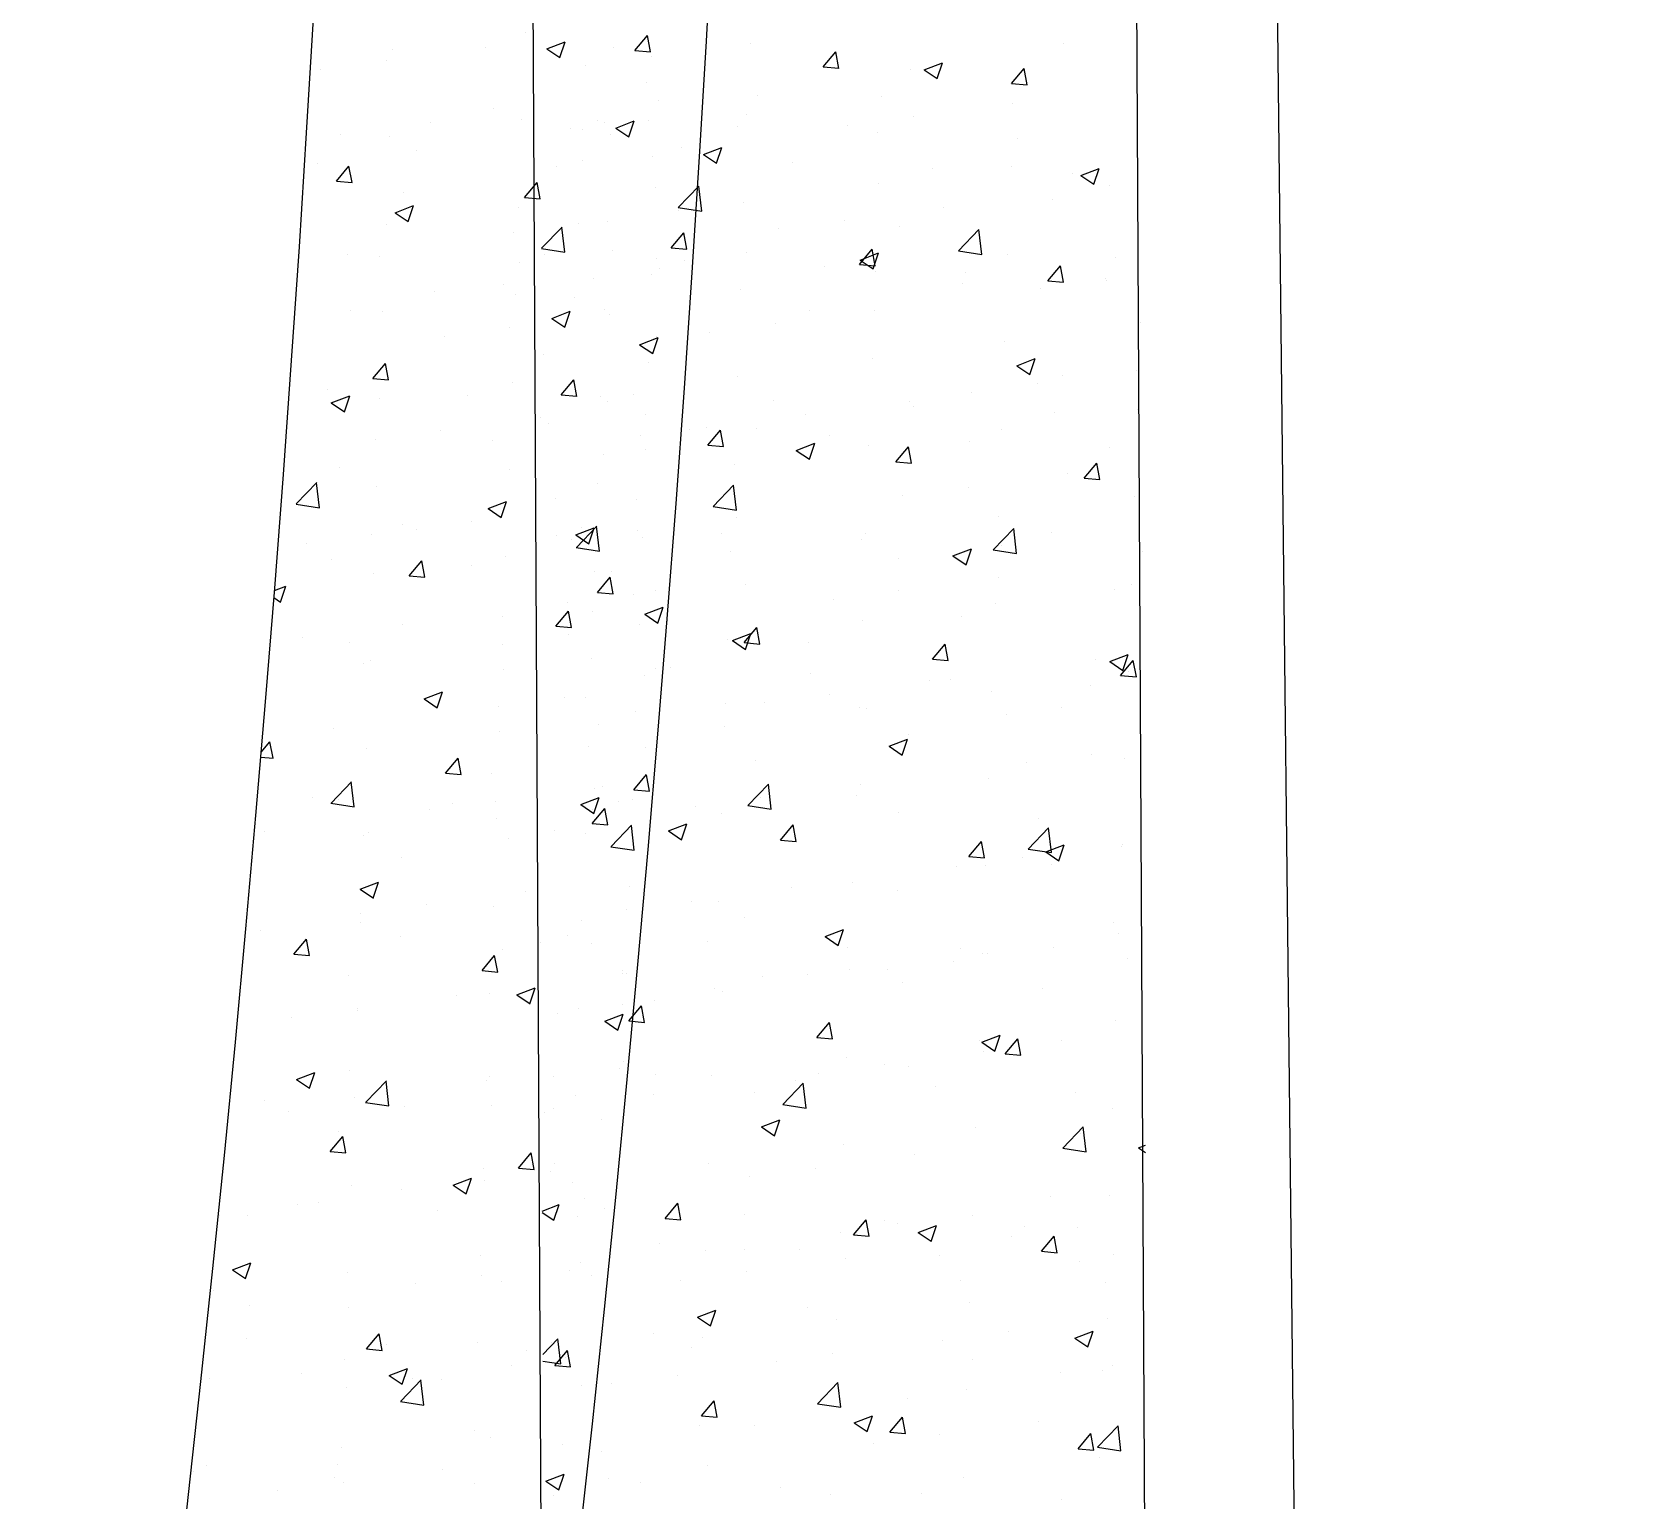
# Model space of a CAD drawing. Header units: millimetres. Extents: x 331487 to 517269, y 198509 to 399936.
# Drawn here: x 448827 to 449434, y 310442 to 311002 of the extents above; entities that cross this region are included whole.
import ezdxf

# ---------------------------------------------------------------- set-up
doc = ezdxf.new("R2010")
doc.units = ezdxf.units.MM
doc.header["$MEASUREMENT"] = 0
doc.layers.add('9th_plot boundry', color=1, linetype='Continuous')
doc.layers.add('COLUMN', color=6, linetype='Continuous')

msp = doc.modelspace()

# ---------------------------------------------------------------- linework, layer by layer
at = {"layer": '9th_plot boundry'}
msp.add_line((449434.36, 299006.31), (448946.56, 343103.61), dxfattribs=at)
msp.add_lwpolyline([(448946.56, 343103.61), (414422.19, 340817.12, 0.386106), (408845.58, 334960.71), (408845.58, 299960.71), (449434.36, 299006.31)], format="xyb", close=True, dxfattribs=at)
at = {"layer": 'COLUMN'}
for p, q in [((448972.92, 319477.32), (449064.32, 302244.54)), ((449202.92, 319478.51), (449294.35, 302239.01))]:
    msp.add_line(p, q, dxfattribs=at)
at = {"layer": 'COLUMN', "color": 2, "linetype": 'Continuous'}
for p, q in [((449014.87, 311001.59), (449014.87, 311001.59)), ((449056.71, 310994.75), (449061.53, 311000.5)), ((449062.68, 310994.22), (449061.52, 311000.49)), ((448964.36, 310995.19), (448964.36, 310995.19)), ((448999.83, 310995.95), (448999.83, 310995.95)), ((449023.17, 310995.43), (449030.17, 310998.12)), ((449023.17, 310995.43), (449028.14, 310992.07)), ((449028.14, 310992.07), (449030.17, 310998.12)), ((449048.65, 310996.01), (449048.65, 310996.01)), ((449056.71, 310994.75), (449062.68, 310994.23)), ((449100.91, 310997.4), (449100.91, 310997.4)), ((449128.43, 310988.48), (449133.25, 310994.22)), ((449134.41, 310987.95), (449133.25, 310994.22)), ((449219.99, 310997.46), (449219.99, 310997.46)), ((448936.92, 310987.67), (448936.92, 310987.67)), ((448961.95, 310990.97), (448961.95, 310990.97)), ((449038, 310989.12), (449038, 310989.12)), ((449063.04, 310992.41), (449063.04, 310992.41)), ((449128.43, 310988.48), (449134.41, 310987.96)), ((449166.88, 310987.42), (449173.88, 310990.11)), ((449171.85, 310984.06), (449173.88, 310990.11)), ((449200.16, 310982.2), (449204.98, 310987.95)), ((449206.13, 310981.67), (449204.98, 310987.94)), ((449061.18, 310982.59), (449061.18, 310982.59)), ((449161.67, 310987.45), (449161.67, 310987.45)), ((449166.88, 310987.42), (449171.86, 310984.06)), ((449200.16, 310982.2), (449206.13, 310981.68)), ((449201.23, 310983.67), (449201.23, 310983.67)), ((449065.6, 310975.8), (449065.6, 310975.8)), ((449103.35, 310977.44), (449103.35, 310977.44)), ((449150.72, 310977.26), (449150.72, 310977.26)), ((449002.86, 310972.58), (449002.86, 310972.58)), ((449099.38, 310970.22), (449099.38, 310970.22)), ((449162.79, 310969.57), (449162.79, 310969.57)), ((449200.67, 310974.55), (449200.67, 310974.55)), ((448978.79, 310967.34), (448978.79, 310967.34)), ((449013.66, 310968.3), (449013.66, 310968.3)), ((449032.17, 310965.08), (449032.17, 310965.08)), ((449036.67, 310964.83), (449036.67, 310964.83)), ((449042.28, 310967.9), (449042.28, 310967.9)), ((449045.04, 310967.43), (449045.04, 310967.43)), ((449049.42, 310965.2), (449056.42, 310967.89)), ((449049.42, 310965.2), (449054.39, 310961.85)), ((449054.39, 310961.85), (449056.42, 310967.89)), ((449061.71, 310968.12), (449061.71, 310968.12)), ((449095.66, 310965.64), (449095.66, 310965.64)), ((449137.76, 310966.27), (449137.76, 310966.27)), ((449149.04, 310963.39), (449149.04, 310963.39)), ((448944.54, 310962.57), (448944.54, 310962.57)), ((448963.15, 310961.9), (448963.15, 310961.9)), ((449047.44, 310962.72), (449047.44, 310962.72)), ((449074.6, 310957.96), (449074.6, 310957.96)), ((449082.86, 310955.17), (449089.86, 310957.85)), ((449087.83, 310951.81), (449089.86, 310957.85)), ((449202.42, 310961.13), (449202.42, 310961.13)), ((448935.65, 310951.53), (448935.65, 310951.53)), ((448973.52, 310956.51), (448973.52, 310956.51)), ((449036.73, 310952.97), (449036.73, 310952.97)), ((449063.36, 310954.47), (449063.36, 310954.47)), ((449082.86, 310955.17), (449087.83, 310951.81)), ((449116.74, 310952.21), (449116.74, 310952.21)), ((448942.97, 310944.99), (448947.79, 310950.73)), ((448948.94, 310944.46), (448947.79, 310950.72)), ((449026.82, 310950.63), (449026.82, 310950.63)), ((449170.12, 310949.96), (449170.12, 310949.96)), ((449200.02, 310950.38), (449200.02, 310950.38)), ((449223.51, 310947.7), (449223.51, 310947.7)), ((449226.57, 310947.16), (449233.57, 310949.85)), ((449226.57, 310947.16), (449231.55, 310943.8)), ((449231.54, 310943.8), (449233.57, 310949.84)), ((448942.97, 310944.99), (448948.95, 310944.46)), ((448968.5, 310940.62), (448968.5, 310940.62)), ((449014.7, 310938.71), (449019.52, 310944.46)), ((449020.67, 310938.18), (449019.51, 310944.45)), ((449064.38, 310942.51), (449064.38, 310942.51)), ((449073.26, 310934.95), (449081.05, 310943.07)), ((449082.16, 310933.57), (449081.05, 310943.07)), ((449149.51, 310943.97), (449149.51, 310943.97)), ((449237.51, 310943.43), (449237.51, 310943.43)), ((448965.4, 310932.95), (448972.4, 310935.64)), ((448965.4, 310932.95), (448970.37, 310929.6)), ((448970.37, 310929.59), (448972.39, 310935.64)), ((449012.44, 310935.01), (449012.44, 310935.01)), ((449014.7, 310938.71), (449020.67, 310938.19)), ((449073.26, 310934.95), (449082.16, 310933.57)), ((449073.28, 310933.67), (449073.28, 310933.67)), ((449098.16, 310936.93), (449098.16, 310936.93)), ((449174.36, 310935.11), (449174.36, 310935.11)), ((449215.86, 310937.8), (449215.86, 310937.8)), ((448961.93, 310928.61), (448961.93, 310928.61)), ((449021.18, 310919.37), (449028.97, 310927.49)), ((449029.98, 310917.9), (449028.87, 310927.39)), ((449035.4, 310928.68), (449035.4, 310928.68)), ((449046.22, 310929.44), (449046.22, 310929.44)), ((449136.49, 310930.13), (449136.49, 310930.13)), ((449157.54, 310927.79), (449157.54, 310927.79)), ((449010.37, 310925.39), (449010.37, 310925.39)), ((449070.58, 310919.53), (449075.4, 310925.28)), ((449076.56, 310919), (449075.4, 310925.27)), ((449111.45, 310926.83), (449111.45, 310926.83)), ((449179.99, 310918.4), (449187.78, 310926.52)), ((449188.88, 310917.02), (449187.77, 310926.52)), ((448947.21, 310917.07), (448947.21, 310917.07)), ((448959.32, 310916.24), (448959.32, 310916.24)), ((449021.08, 310919.27), (449029.98, 310917.89)), ((449022.38, 310917.07), (449022.38, 310917.07)), ((449048.3, 310918.52), (449048.3, 310918.52)), ((449065.01, 310915.63), (449065.01, 310915.63)), ((449070.58, 310919.53), (449076.56, 310919.01)), ((449075.76, 310914.81), (449075.76, 310914.81)), ((449099.23, 310917.78), (449099.23, 310917.78)), ((449142.31, 310913.26), (449147.13, 310919)), ((449142.55, 310914.91), (449149.55, 310917.59)), ((449142.55, 310914.9), (449147.52, 310911.55)), ((449148.28, 310912.73), (449147.13, 310919)), ((449147.52, 310911.55), (449149.55, 310917.59)), ((449179.99, 310918.4), (449188.88, 310917.02)), ((449198.8, 310917.09), (449198.8, 310917.09)), ((449239.82, 310915.84), (449239.82, 310915.84)), ((449012.7, 310913.98), (449012.7, 310913.98)), ((449063.17, 310909.22), (449063.17, 310909.22)), ((449066.08, 310911.72), (449066.08, 310911.72)), ((449129.14, 310912.56), (449129.14, 310912.56)), ((449142.31, 310913.26), (449148.28, 310912.74)), ((449148.29, 310910.68), (449148.29, 310910.68)), ((449182.53, 310910.3), (449182.53, 310910.3)), ((449214.03, 310906.98), (449218.85, 310912.73)), ((449220.01, 310906.45), (449218.85, 310912.72)), ((448980.4, 310902.8), (448980.4, 310902.8)), ((449006.69, 310905.62), (449006.69, 310905.62)), ((449040.91, 310907.77), (449040.91, 310907.77)), ((449096.95, 310903.64), (449096.95, 310903.64)), ((449181.51, 310905.83), (449181.51, 310905.83)), ((449211.21, 310903.99), (449211.21, 310903.99)), ((449214.03, 310906.98), (449220.01, 310906.46)), ((449235.91, 310908.05), (449235.91, 310908.05)), ((449236.24, 310907.28), (449236.24, 310907.28)), ((449011.23, 310901.72), (449011.23, 310901.72)), ((449033.78, 310900.55), (449033.78, 310900.55)), ((448948.37, 310895.61), (448948.37, 310895.61)), ((448960.72, 310895.32), (448960.72, 310895.32)), ((449025.09, 310892.69), (449032.09, 310895.38)), ((449025.09, 310892.69), (449030.06, 310889.33)), ((449030.06, 310889.33), (449032.08, 310895.38)), ((449045.01, 310896.15), (449045.01, 310896.15)), ((449046.97, 310894.23), (449046.97, 310894.23)), ((449110.18, 310890.68), (449110.18, 310890.68)), ((449123.19, 310895.82), (449123.19, 310895.82)), ((449148.05, 310895.67), (449148.05, 310895.67)), ((449249.52, 310891.29), (449249.52, 310891.29)), ((448984.06, 310885.95), (448984.06, 310885.95)), ((449009.1, 310889.24), (449009.1, 310889.24)), ((449058.53, 310882.65), (449065.53, 310885.34)), ((449063.5, 310879.3), (449065.53, 310885.34)), ((449064.87, 310885.81), (449064.87, 310885.81)), ((449085.15, 310887.39), (449085.15, 310887.39)), ((449021.99, 310879.07), (449021.99, 310879.07)), ((449058.53, 310882.65), (449063.5, 310879.3)), ((449197.58, 310883.8), (449197.58, 310883.8)), ((448956.84, 310869.77), (448961.67, 310875.51)), ((448962.82, 310869.24), (448961.66, 310875.5)), ((449061.95, 310875.93), (449061.95, 310875.93)), ((449147.07, 310877.4), (449147.07, 310877.4)), ((449202.24, 310874.64), (449209.24, 310877.33)), ((449202.24, 310874.64), (449207.21, 310871.29)), ((449207.21, 310871.29), (449209.24, 310877.33)), ((449247.81, 310872.83), (449247.81, 310872.83)), ((448956.84, 310869.77), (448962.82, 310869.24)), ((449010.01, 310868.43), (449010.01, 310868.43)), ((449028.57, 310863.49), (449033.39, 310869.24)), ((449034.54, 310862.96), (449033.39, 310869.23)), ((449095.73, 310870.35), (449095.73, 310870.35)), ((449209.94, 310867.84), (449209.94, 310867.84)), ((449219.7, 310870.84), (449219.7, 310870.84)), ((448939.42, 310865.4), (448939.42, 310865.4)), ((448941.06, 310860.44), (448948.07, 310863.12)), ((448941.06, 310860.44), (448946.04, 310857.08)), ((448946.03, 310857.08), (448948.06, 310863.12)), ((448959.5, 310862.03), (448959.5, 310862.03)), ((448992.8, 310863.15), (448992.8, 310863.15)), ((449028.57, 310863.49), (449034.55, 310862.97)), ((449043.79, 310862.86), (449043.79, 310862.86)), ((449046.19, 310860.89), (449046.19, 310860.89)), ((449056.29, 310863.71), (449056.29, 310863.71)), ((449109.67, 310861.46), (449109.67, 310861.46)), ((449161.38, 310860.83), (449161.38, 310860.83)), ((449184.9, 310864.54), (449184.9, 310864.54)), ((449020.66, 310854.79), (449020.66, 310854.79)), ((449060.88, 310855.97), (449060.88, 310855.97)), ((449121.75, 310856.23), (449121.75, 310856.23)), ((449163.05, 310859.2), (449163.05, 310859.2)), ((449216.44, 310856.95), (449216.44, 310856.95)), ((449248.31, 310858.01), (449248.31, 310858.01)), ((448982.79, 310849.8), (448982.79, 310849.8)), ((449023.99, 310852.54), (449023.99, 310852.54)), ((449058.84, 310847.95), (449058.84, 310847.95)), ((449077.37, 310850.28), (449077.37, 310850.28)), ((449083.87, 310851.24), (449083.87, 310851.24)), ((449084.46, 310844.31), (449089.28, 310850.06)), ((449090.43, 310843.79), (449089.27, 310850.05)), ((449103.06, 310850.81), (449103.06, 310850.81)), ((449130.76, 310848.03), (449130.76, 310848.03)), ((449196.37, 310850.51), (449196.37, 310850.51)), ((448957.75, 310846.5), (448957.75, 310846.5)), ((449002.56, 310845.95), (449002.56, 310845.95)), ((449060.73, 310842.64), (449060.73, 310842.64)), ((449084.46, 310844.31), (449090.43, 310843.79)), ((449118.22, 310842.39), (449125.22, 310845.08)), ((449118.22, 310842.39), (449123.19, 310839.03)), ((449123.19, 310839.03), (449125.22, 310845.08)), ((449145.86, 310844.11), (449145.86, 310844.11)), ((449156.18, 310838.04), (449161, 310843.78)), ((449162.16, 310837.51), (449161, 310843.78)), ((449184.14, 310845.77), (449184.14, 310845.77)), ((449237.52, 310843.51), (449237.52, 310843.51)), ((448944.24, 310835.94), (448944.24, 310835.94)), ((449044.74, 310840.8), (449044.74, 310840.8)), ((449094.51, 310837.06), (449094.51, 310837.06)), ((449156.18, 310838.04), (449162.16, 310837.52)), ((449227.91, 310831.76), (449232.73, 310837.51)), ((449233.88, 310831.24), (449232.73, 310837.5)), ((448927.71, 310821.96), (448935.5, 310830.08)), ((448936.51, 310820.49), (448935.4, 310829.98)), ((449008.79, 310835.14), (449008.79, 310835.14)), ((449221.5, 310833.38), (449221.5, 310833.38)), ((449227.91, 310831.76), (449233.88, 310831.24)), ((448958.28, 310828.74), (448958.28, 310828.74)), ((449026.52, 310824), (449026.52, 310824)), ((449042.57, 310829.57), (449042.57, 310829.57)), ((449057.51, 310823.66), (449057.51, 310823.66)), ((449086.52, 310820.99), (449094.31, 310829.11)), ((449095.41, 310819.61), (449094.31, 310829.1)), ((449158.59, 310825.1), (449158.59, 310825.1)), ((449183.63, 310828.4), (449183.63, 310828.4)), ((449247.09, 310824.72), (449247.09, 310824.72)), ((448927.62, 310821.86), (448936.51, 310820.48)), ((449000.76, 310820.17), (449007.76, 310822.86)), ((449000.76, 310820.17), (449005.73, 310816.82)), ((449005.72, 310816.82), (449007.75, 310822.86)), ((449086.52, 310820.99), (449095.41, 310819.61)), ((448968.2, 310813.99), (448968.2, 310813.99)), ((448973.33, 310812.05), (448973.33, 310812.05)), ((448994.35, 310815.35), (448994.35, 310815.35)), ((449034.2, 310810.14), (449041.2, 310812.82)), ((449034.44, 310805.41), (449042.23, 310813.53)), ((449036.39, 310812.88), (449036.39, 310812.88)), ((449039.17, 310806.78), (449041.19, 310812.82)), ((449043.23, 310803.93), (449042.13, 310813.43)), ((449057.57, 310811.8), (449057.57, 310811.8)), ((449095.44, 310816.79), (449095.44, 310816.79)), ((449193.25, 310804.44), (449201.03, 310812.55)), ((449195.15, 310817.22), (449195.15, 310817.22)), ((449202.14, 310803.05), (449201.03, 310812.55)), ((448931.45, 310807.06), (448931.45, 310807.06)), ((448956.48, 310810.36), (448956.48, 310810.36)), ((449026.71, 310809.79), (449026.71, 310809.79)), ((449032.53, 310808.51), (449032.53, 310808.51)), ((449034.2, 310810.14), (449039.17, 310806.78)), ((449059.52, 310809.35), (449059.52, 310809.35)), ((449089.78, 310810.63), (449089.78, 310810.63)), ((449143.16, 310808.37), (449143.16, 310808.37)), ((449144.64, 310810.82), (449144.64, 310810.82)), ((449196.54, 310806.12), (449196.54, 310806.12)), ((449215.57, 310811.17), (449215.57, 310811.17)), ((448941.03, 310800.87), (448941.03, 310800.87)), ((448970.72, 310794.55), (448975.54, 310800.29)), ((448976.69, 310794.02), (448975.54, 310800.29)), ((449007.58, 310801.85), (449007.58, 310801.85)), ((449034.34, 310805.31), (449043.23, 310803.93)), ((449093.3, 310803.78), (449093.3, 310803.78)), ((449157.25, 310801.16), (449157.25, 310801.16)), ((449177.91, 310802.13), (449184.91, 310804.82)), ((449177.91, 310802.13), (449182.88, 310798.77)), ((449182.88, 310798.77), (449184.91, 310804.81)), ((449193.24, 310804.43), (449202.14, 310803.05)), ((449249.92, 310803.86), (449249.92, 310803.86)), ((448957.07, 310795.45), (448957.07, 310795.45)), ((448970.72, 310794.55), (448976.7, 310794.02)), ((448994.41, 310798.62), (448994.41, 310798.62)), ((449041.36, 310796.28), (449041.36, 310796.28)), ((449042.45, 310788.27), (449047.27, 310794.02)), ((449048.42, 310787.74), (449047.26, 310794.01)), ((449047.8, 310796.36), (449047.8, 310796.36)), ((449195.19, 310793.94), (449195.19, 310793.94)), ((448919.39, 310788.94), (448923.73, 310790.61)), ((448921.7, 310784.56), (448923.73, 310790.61)), ((449042.45, 310788.27), (449048.42, 310787.75)), ((449056.24, 310787.51), (449056.24, 310787.51)), ((449064.71, 310789), (449064.71, 310789)), ((449098.93, 310791.15), (449098.93, 310791.15)), ((449157.32, 310788.96), (449157.32, 310788.96)), ((449239.53, 310789.21), (449239.53, 310789.21)), ((449245.87, 310791.43), (449245.87, 310791.43)), ((448919.18, 310786.27), (448921.71, 310784.57)), ((449026.6, 310775.37), (449031.43, 310781.12)), ((449031.2, 310784.22), (449031.2, 310784.22)), ((449032.58, 310774.84), (449031.42, 310781.11)), ((449040.61, 310781.14), (449040.61, 310781.14)), ((449060.45, 310779.91), (449067.45, 310782.6)), ((449065.42, 310776.56), (449067.44, 310782.6)), ((449132.29, 310785.66), (449132.29, 310785.66)), ((449193.94, 310783.93), (449193.94, 310783.93)), ((448968.05, 310775.9), (448968.05, 310775.9)), ((449006.4, 310778.99), (449006.4, 310778.99)), ((449026.6, 310775.37), (449032.58, 310774.85)), ((449058.3, 310776.06), (449058.3, 310776.06)), ((449060.45, 310779.91), (449065.42, 310776.56)), ((449069.13, 310777.35), (449069.13, 310777.35)), ((449143.43, 310777.53), (449143.43, 310777.53)), ((449181.21, 310779.2), (449181.21, 310779.2)), ((448930.17, 310770.92), (448930.17, 310770.92)), ((448948.08, 310768.98), (448948.08, 310768.98)), ((449031.26, 310772.36), (449031.26, 310772.36)), ((449092.08, 310770.49), (449092.08, 310770.49)), ((449093.89, 310769.88), (449100.89, 310772.56)), ((449093.89, 310769.87), (449098.86, 310766.52)), ((449098.33, 310769.1), (449103.15, 310774.84)), ((449098.33, 310769.1), (449104.31, 310768.57)), ((449098.86, 310766.52), (449100.89, 310772.56)), ((449104.31, 310768.57), (449103.15, 310774.83)), ((449122.89, 310769.19), (449122.89, 310769.19)), ((449006.36, 310768.57), (449006.36, 310768.57)), ((449040.14, 310762.99), (449040.14, 310762.99)), ((449170.06, 310762.82), (449174.88, 310768.57)), ((449176.03, 310762.29), (449174.88, 310768.56)), ((449237.6, 310761.87), (449244.6, 310764.55)), ((449242.57, 310758.51), (449244.6, 310764.55)), ((448953.43, 310761.22), (448953.43, 310761.22)), ((448955.85, 310762.16), (448955.85, 310762.16)), ((449006.82, 310758.96), (449006.82, 310758.96)), ((449064.57, 310759.18), (449064.57, 310759.18)), ((449070.3, 310759.53), (449070.3, 310759.53)), ((449123.68, 310757.27), (449123.68, 310757.27)), ((449170.06, 310762.82), (449176.03, 310762.3)), ((449232.04, 310762.82), (449232.04, 310762.82)), ((449237.6, 310761.87), (449242.57, 310758.51)), ((449241.78, 310756.55), (449246.6, 310762.29)), ((449244.66, 310758.14), (449244.66, 310758.14)), ((449247.76, 310756.02), (449246.6, 310762.28)), ((449060.2, 310756.71), (449060.2, 310756.71)), ((449168.89, 310754.5), (449168.89, 310754.5)), ((449177.07, 310755.02), (449177.07, 310755.02)), ((449230.45, 310752.76), (449230.45, 310752.76)), ((449241.78, 310756.55), (449247.76, 310756.02)), ((448976.42, 310747.66), (448983.43, 310750.35)), ((448976.42, 310747.66), (448981.4, 310744.3)), ((448981.39, 310744.3), (448983.42, 310750.35)), ((449004.9, 310744.78), (449004.9, 310744.78)), ((449029.93, 310748.07), (449029.93, 310748.07)), ((449038, 310748.35), (449038, 310748.35)), ((449091.39, 310746.1), (449091.39, 310746.1)), ((449105.98, 310746.22), (449105.98, 310746.22)), ((449131.01, 310749.52), (449131.01, 310749.52)), ((449192.72, 310750.64), (449192.72, 310750.64)), ((449057.09, 310742.77), (449057.09, 310742.77)), ((449142.21, 310744.24), (449142.21, 310744.24)), ((449144.77, 310743.84), (449144.77, 310743.84)), ((449198.15, 310741.58), (449198.15, 310741.58)), ((449219.4, 310744.21), (449219.4, 310744.21)), ((448941.74, 310736.46), (448941.74, 310736.46)), ((449005.15, 310735.28), (449005.15, 310735.28)), ((449042.83, 310737.91), (449042.83, 310737.91)), ((449090.87, 310737.2), (449090.87, 310737.2)), ((449161.08, 310734.2), (449161.08, 310734.2)), ((448914.37, 310727.39), (448917.69, 310731.35)), ((448918.84, 310725.07), (448917.69, 310731.34)), ((448954.64, 310728.87), (448954.64, 310728.87)), ((449038.93, 310729.7), (449038.93, 310729.7)), ((449060.59, 310729.34), (449060.59, 310729.34)), ((449153.58, 310729.61), (449160.58, 310732.3)), ((449153.58, 310729.61), (449158.55, 310726.26)), ((449158.55, 310726.26), (449160.58, 310732.3)), ((449230.77, 310726.67), (449230.77, 310726.67)), ((448914.21, 310725.49), (448918.85, 310725.08)), ((448984.59, 310719.33), (448989.42, 310725.07)), ((448990.57, 310718.8), (448989.41, 310725.07)), ((449102.76, 310724.19), (449102.76, 310724.19)), ((449205.74, 310723.38), (449205.74, 310723.38)), ((449243.44, 310724.85), (449243.44, 310724.85)), ((448940.97, 310708), (448948.76, 310716.12)), ((448949.77, 310706.52), (448948.66, 310716.02)), ((448984.59, 310719.33), (448990.57, 310718.81)), ((449002.27, 310719.33), (449002.27, 310719.33)), ((449056.32, 310713.05), (449061.14, 310718.8)), ((449062.29, 310712.52), (449061.14, 310718.79)), ((449099.78, 310707.02), (449107.57, 310715.14)), ((449108.67, 310705.64), (449107.57, 310715.14)), ((449142.58, 310715.06), (449142.58, 310715.06)), ((449191.5, 310717.35), (449191.5, 310717.35)), ((448933.96, 310710.12), (448933.96, 310710.12)), ((448943.95, 310709.31), (448943.95, 310709.31)), ((449003.62, 310708.63), (449003.62, 310708.63)), ((449036.11, 310707.4), (449043.12, 310710.09)), ((449041.08, 310704.04), (449043.11, 310710.08)), ((449041.5, 310713.62), (449041.5, 310713.62)), ((449044.45, 310714.18), (449044.45, 310714.18)), ((449050.41, 310708.7), (449050.41, 310708.7)), ((449055.87, 310709.48), (449055.87, 310709.48)), ((449056.32, 310713.05), (449062.3, 310712.53)), ((449104.71, 310710.08), (449104.71, 310710.08)), ((449140.99, 310710.95), (449140.99, 310710.95)), ((448940.87, 310707.9), (448949.77, 310706.52)), ((448978.59, 310705.34), (448978.59, 310705.34)), ((448987.34, 310707.86), (448987.34, 310707.86)), ((449036.11, 310707.4), (449041.09, 310704.04)), ((449040.48, 310700.15), (449045.3, 310705.9)), ((449040.73, 310705.61), (449040.73, 310705.61)), ((449046.45, 310699.62), (449045.3, 310705.89)), ((449079.67, 310706.78), (449079.67, 310706.78)), ((449089.65, 310703.91), (449089.65, 310703.91)), ((449099.78, 310707.02), (449108.67, 310705.64)), ((449103.79, 310706.44), (449103.79, 310706.44)), ((449157.17, 310704.19), (449157.17, 310704.19)), ((448915.43, 310697.02), (448915.43, 310697.02)), ((448955.05, 310696.69), (448955.05, 310696.69)), ((449003.93, 310701.99), (449003.93, 310701.99)), ((449026.23, 310697.37), (449026.23, 310697.37)), ((449037.71, 310696.41), (449037.71, 310696.41)), ((449040.48, 310700.15), (449046.46, 310699.63)), ((449047.69, 310691.45), (449055.48, 310699.56)), ((449056.49, 310689.97), (449055.39, 310699.47)), ((449069.55, 310697.36), (449076.56, 310700.05)), ((449069.55, 310697.36), (449074.53, 310694)), ((449074.53, 310694), (449076.55, 310700.05)), ((449112.21, 310693.88), (449117.03, 310699.62)), ((449118.18, 310693.35), (449117.02, 310699.62)), ((449206.5, 310690.47), (449214.29, 310698.59)), ((449210.55, 310701.93), (449210.55, 310701.93)), ((449215.4, 310689.09), (449214.29, 310698.59)), ((448953.42, 310695.58), (448953.42, 310695.58)), ((449008.43, 310694.43), (449008.43, 310694.43)), ((449047.6, 310691.35), (449056.49, 310689.97)), ((449061.81, 310692.18), (449061.81, 310692.18)), ((449112.21, 310693.88), (449118.18, 310693.35)), ((449183.93, 310687.6), (449188.75, 310693.35)), ((449189.91, 310687.07), (449188.75, 310693.34)), ((449206.5, 310690.47), (449215.4, 310689.09)), ((449213.27, 310689.35), (449220.27, 310692.04)), ((449218.24, 310685.99), (449220.27, 310692.04)), ((449242.23, 310691.56), (449242.23, 310691.56)), ((449242.34, 310692.22), (449242.34, 310692.22)), ((448967.91, 310687.36), (448967.91, 310687.36)), ((449179.43, 310683.93), (449179.43, 310683.93)), ((449183.93, 310687.6), (449189.91, 310687.08)), ((449190.29, 310684.06), (449190.29, 310684.06)), ((449204.46, 310687.23), (449204.46, 310687.23)), ((449213.27, 310689.35), (449218.24, 310686)), ((449215.27, 310684.54), (449215.27, 310684.54)), ((448952.09, 310675.14), (448959.09, 310677.83)), ((448957.06, 310671.79), (448959.09, 310677.83)), ((448952.09, 310675.14), (448957.07, 310671.79)), ((449015.19, 310674.18), (449015.19, 310674.18)), ((449054.65, 310676.19), (449054.65, 310676.19)), ((449116.27, 310675.62), (449116.27, 310675.62)), ((449139.78, 310677.66), (449139.78, 310677.66)), ((449156.95, 310674.53), (449156.95, 310674.53)), ((448952.28, 310665.9), (448952.28, 310665.9)), ((448977.32, 310669.19), (448977.32, 310669.19)), ((449002.71, 310668.7), (449002.71, 310668.7)), ((449053.37, 310667.34), (449053.37, 310667.34)), ((449078.4, 310670.63), (449078.4, 310670.63)), ((449088.43, 310670.62), (449088.43, 310670.62)), ((448952.2, 310662.3), (448952.2, 310662.3)), ((449036.49, 310663.12), (449036.49, 310663.12)), ((449098.64, 310664.52), (449098.64, 310664.52)), ((449129.25, 310657.1), (449136.25, 310659.79)), ((449134.22, 310653.74), (449136.24, 310659.78)), ((449239.23, 310662.58), (449239.23, 310662.58)), ((448914.07, 310659.29), (448914.07, 310659.29)), ((448926.74, 310650.38), (448931.56, 310656.13)), ((448932.72, 310649.85), (448931.56, 310656.12)), ((448967.45, 310657.03), (448967.45, 310657.03)), ((449020.83, 310654.78), (449020.83, 310654.78)), ((449030.93, 310657.6), (449030.93, 310657.6)), ((449040.32, 310654.51), (449040.32, 310654.51)), ((449084.32, 310655.34), (449084.32, 310655.34)), ((449129.25, 310657.1), (449134.22, 310653.74)), ((449241.01, 310658.27), (449241.01, 310658.27)), ((448926.74, 310650.38), (448932.72, 310649.86)), ((448998.47, 310644.11), (449003.29, 310649.85)), ((449004.44, 310643.58), (449003.29, 310649.85)), ((449006.1, 310652.36), (449006.1, 310652.36)), ((449137.7, 310653.09), (449137.7, 310653.09)), ((449178.16, 310647.79), (449178.16, 310647.79)), ((449180.92, 310652.57), (449180.92, 310652.57)), ((449189.07, 310650.77), (449189.07, 310650.77)), ((449191.08, 310650.83), (449191.08, 310650.83)), ((449216.03, 310652.78), (449216.03, 310652.78)), ((449244.46, 310648.58), (449244.46, 310648.58)), ((448947.78, 310642.35), (448947.78, 310642.35)), ((448998.47, 310644.11), (449004.45, 310643.59)), ((449052.02, 310644.16), (449052.02, 310644.16)), ((449052.04, 310643.05), (449052.04, 310643.05)), ((449053.44, 310642.91), (449053.44, 310642.91)), ((449105.4, 310641.91), (449105.4, 310641.91)), ((449122.6, 310642.56), (449122.6, 310642.56)), ((449138.56, 310644.37), (449138.56, 310644.37)), ((449153.12, 310644.49), (449153.12, 310644.49)), ((449001.5, 310635.41), (449001.5, 310635.41)), ((449011.78, 310634.88), (449018.78, 310637.57)), ((449016.75, 310631.53), (449018.78, 310637.57)), ((449087.22, 310637.33), (449087.22, 310637.33)), ((449089.97, 310636.18), (449089.97, 310636.18)), ((449158.78, 310639.65), (449158.78, 310639.65)), ((449212.17, 310637.4), (449212.17, 310637.4)), ((448951.01, 310629.75), (448951.01, 310629.75)), ((448988.88, 310634.74), (448988.88, 310634.74)), ((449011.78, 310634.88), (449016.76, 310631.53)), ((449035.28, 310629.83), (449035.28, 310629.83)), ((449052.09, 310631.19), (449052.09, 310631.19)), ((449054.35, 310624.93), (449059.18, 310630.68)), ((449060.33, 310624.4), (449059.17, 310630.67)), ((449064.28, 310632.55), (449064.28, 310632.55)), ((448925.97, 310626.45), (448925.97, 310626.45)), ((448950.99, 310629.01), (448950.99, 310629.01)), ((449027.06, 310627.9), (449027.06, 310627.9)), ((449045.22, 310624.84), (449052.23, 310627.53)), ((449045.22, 310624.84), (449050.2, 310621.49)), ((449050.19, 310621.49), (449052.22, 310627.53)), ((449054.35, 310624.93), (449060.33, 310624.41)), ((449126.08, 310618.66), (449130.9, 310624.4)), ((449132.06, 310618.13), (449130.9, 310624.4)), ((449239.79, 310624.98), (449239.79, 310624.98)), ((449126.08, 310618.66), (449132.06, 310618.13)), ((449187.86, 310617.48), (449187.86, 310617.48)), ((449188.94, 310616.84), (449195.94, 310619.52)), ((449193.91, 310613.48), (449195.93, 310619.52)), ((449197.81, 310612.38), (449202.63, 310618.13)), ((449203.78, 310611.85), (449202.63, 310618.12)), ((449219.11, 310617.58), (449219.11, 310617.58)), ((449137.35, 310611.08), (449137.35, 310611.08)), ((449188.94, 310616.84), (449193.91, 310613.48)), ((449189.72, 310613.33), (449189.72, 310613.33)), ((449197.81, 310612.38), (449203.78, 310611.86)), ((448927.76, 310602.63), (448934.76, 310605.32)), ((448932.73, 310599.27), (448934.76, 310605.32)), ((448947.97, 310605.93), (448947.97, 310605.93)), ((449050.76, 310606.91), (449050.76, 310606.91)), ((449052.22, 310609.62), (449052.22, 310609.62)), ((449126.81, 310605.05), (449126.81, 310605.05)), ((449151.85, 310608.35), (449151.85, 310608.35)), ((449160.79, 310607.57), (449160.79, 310607.57)), ((448927.76, 310602.63), (448932.74, 310599.27)), ((448954.23, 310594.03), (448962.02, 310602.15)), ((448963.03, 310592.56), (448961.92, 310602.05)), ((449000.28, 310602.12), (449000.28, 310602.12)), ((449001.36, 310603.68), (449001.36, 310603.68)), ((449025.73, 310603.61), (449025.73, 310603.61)), ((449064.42, 310604.51), (449064.42, 310604.51)), ((449086, 310604.04), (449086, 310604.04)), ((449113.04, 310593.06), (449120.83, 310601.18)), ((449117.8, 310602.26), (449117.8, 310602.26)), ((449121.93, 310591.68), (449120.82, 310601.18)), ((449171.19, 310600), (449171.19, 310600)), ((448915.68, 310594.76), (448915.68, 310594.76)), ((448949.77, 310595.72), (448949.77, 310595.72)), ((448954.13, 310593.93), (448963.03, 310592.56)), ((448962.57, 310595.29), (448962.57, 310595.29)), ((449034.06, 310596.54), (449034.06, 310596.54)), ((449063.66, 310596.74), (449063.66, 310596.74)), ((449102.47, 310597.56), (449102.47, 310597.56)), ((449113.04, 310593.06), (449121.93, 310591.68)), ((449224.57, 310597.74), (449224.57, 310597.74)), ((448924.7, 310590.31), (448924.7, 310590.31)), ((448969.06, 310592.5), (448969.06, 310592.5)), ((449001.97, 310592.7), (449001.97, 310592.7)), ((449022.44, 310590.25), (449022.44, 310590.25)), ((449025.79, 310591.75), (449025.79, 310591.75)), ((449044.15, 310587.55), (449044.15, 310587.55)), ((449104.91, 310584.58), (449111.92, 310587.27)), ((449109.89, 310581.23), (449111.91, 310587.27)), ((449238.58, 310591.69), (449238.58, 310591.69)), ((448940.62, 310575.17), (448945.44, 310580.91)), ((448943.65, 310582.69), (448943.65, 310582.69)), ((448946.59, 310574.63), (448945.44, 310580.9)), ((449104.91, 310584.58), (449109.89, 310581.23)), ((449186.64, 310584.19), (449186.64, 310584.19)), ((449219.76, 310576.51), (449227.55, 310584.63)), ((449226.57, 310582.21), (449226.57, 310582.21)), ((449228.65, 310575.13), (449227.55, 310584.62)), ((448940.62, 310575.17), (448946.6, 310574.64)), ((449012.35, 310568.89), (449017.17, 310574.64)), ((449018.32, 310568.36), (449017.16, 310574.63)), ((449051.01, 310576.33), (449051.01, 310576.33)), ((449136.13, 310577.79), (449136.13, 310577.79)), ((449219.76, 310576.51), (449228.65, 310575.13)), ((449248.63, 310576.57), (449251.25, 310577.58)), ((449248.63, 310576.57), (449251.27, 310574.79)), ((448999.07, 310568.83), (448999.07, 310568.83)), ((449012.35, 310568.89), (449018.32, 310568.37)), ((449025.93, 310570.74), (449025.93, 310570.74)), ((449084.79, 310570.75), (449084.79, 310570.75)), ((449125.54, 310568.91), (449125.54, 310568.91)), ((449163.41, 310573.89), (449163.41, 310573.89)), ((448948.56, 310562.43), (448948.56, 310562.43)), ((448987.45, 310562.37), (448994.45, 310565.05)), ((448992.42, 310559.01), (448994.45, 310565.05)), ((448999.42, 310564.17), (448999.42, 310564.17)), ((449024.46, 310567.46), (449024.46, 310567.46)), ((449032.85, 310563.25), (449032.85, 310563.25)), ((449100.51, 310565.61), (449100.51, 310565.61)), ((448967.61, 310560.73), (448967.61, 310560.73)), ((448987.45, 310562.37), (448992.43, 310559.01)), ((449037.35, 310557.3), (449037.35, 310557.3)), ((449214.98, 310557.91), (449214.98, 310557.91)), ((449237.36, 310558.4), (449237.36, 310558.4)), ((448898.39, 310550.87), (448898.39, 310550.87)), ((448909.3, 310550.72), (448909.3, 310550.72)), ((448928.08, 310555.1), (448928.08, 310555.1)), ((448936.27, 310555.85), (448936.27, 310555.85)), ((448981.46, 310552.85), (448981.46, 310552.85)), ((449021.38, 310552.52), (449027.89, 310555.02)), ((449021.38, 310552), (449025.87, 310548.97)), ((449025.86, 310548.97), (449027.89, 310555.02)), ((449034.84, 310550.59), (449034.84, 310550.59)), ((449044.95, 310553.41), (449044.95, 310553.41)), ((449068.23, 310549.71), (449073.05, 310555.46)), ((449074.21, 310549.18), (449073.05, 310555.45)), ((449098.33, 310551.16), (449098.33, 310551.16)), ((449185.42, 310550.9), (449185.42, 310550.9)), ((449068.23, 310549.71), (449074.21, 310549.19)), ((449134.91, 310544.5), (449134.91, 310544.5)), ((449139.96, 310543.44), (449144.78, 310549.18)), ((449145.93, 310542.91), (449144.78, 310549.18)), ((449151.71, 310548.9), (449151.71, 310548.9)), ((449156.66, 310547.9), (449156.66, 310547.9)), ((449164.6, 310544.32), (449171.61, 310547.01)), ((449164.6, 310544.32), (449169.58, 310540.97)), ((449169.58, 310540.96), (449171.6, 310547.01)), ((449205.09, 310546.65), (449205.09, 310546.65)), ((449225.3, 310546.06), (449225.3, 310546.06)), ((449066.03, 310539.98), (449066.03, 310539.98)), ((449139.96, 310543.44), (449145.93, 310542.91)), ((449200.26, 310542.77), (449200.26, 310542.77)), ((449211.68, 310537.16), (449216.5, 310542.91)), ((449217.66, 310536.63), (449216.5, 310542.9)), ((448903.43, 310530.11), (448910.43, 310532.8)), ((448908.4, 310526.76), (448910.43, 310532.8)), ((448997.85, 310535.54), (448997.85, 310535.54)), ((449036.02, 310533.01), (449036.02, 310533.01)), ((449083.57, 310537.46), (449083.57, 310537.46)), ((449098.34, 310537.89), (449098.34, 310537.89)), ((449119.41, 310537.72), (449119.41, 310537.72)), ((449137.11, 310534.45), (449137.11, 310534.45)), ((449172.8, 310535.47), (449172.8, 310535.47)), ((449211.68, 310537.16), (449217.66, 310536.64)), ((449226.18, 310533.21), (449226.18, 310533.21)), ((449238.94, 310535.95), (449238.94, 310535.95)), ((448903.43, 310530.11), (448908.4, 310526.76)), ((448947.34, 310529.14), (448947.34, 310529.14)), ((448998.15, 310528.02), (448998.15, 310528.02)), ((449031.63, 310529.96), (449031.63, 310529.96)), ((449040.02, 310527.88), (449040.02, 310527.88)), ((449074.2, 310526.17), (449074.2, 310526.17)), ((449099.23, 310529.47), (449099.23, 310529.47)), ((448896, 310522.1), (448896, 310522.1)), ((448973.12, 310524.73), (448973.12, 310524.73)), ((449005.81, 310525.73), (449005.81, 310525.73)), ((449180.62, 310525.94), (449180.62, 310525.94)), ((449236.15, 310525.11), (449236.15, 310525.11)), ((448909.96, 310516.41), (448909.96, 310516.41)), ((448947.49, 310515.72), (448947.49, 310515.72)), ((449080.58, 310512.07), (449087.58, 310514.76)), ((449085.55, 310508.71), (449087.58, 310514.75)), ((449122.3, 310515.93), (449122.3, 310515.93)), ((449184.21, 310517.61), (449184.21, 310517.61)), ((449080.58, 310512.07), (449085.56, 310508.71)), ((449133.7, 310511.21), (449133.7, 310511.21)), ((449236.86, 310511.61), (449236.86, 310511.61)), ((448908.61, 310504), (448908.61, 310504)), ((448954.49, 310499.95), (448959.32, 310505.69)), ((448960.47, 310499.42), (448959.31, 310505.68)), ((448961.99, 310501.75), (448961.99, 310501.75)), ((448996.63, 310502.25), (448996.63, 310502.25)), ((449021.66, 310497.83), (449027.36, 310503.77)), ((449025.05, 310502.58), (449025.05, 310502.58)), ((449028.46, 310494.27), (449027.36, 310503.76)), ((449063.98, 310505.92), (449063.98, 310505.92)), ((449082.35, 310504.17), (449082.35, 310504.17)), ((449173.96, 310503.33), (449173.96, 310503.33)), ((449198.99, 310506.62), (449198.99, 310506.62)), ((449224.3, 310504.06), (449231.3, 310506.75)), ((449224.3, 310504.06), (449229.27, 310500.7)), ((449229.27, 310500.7), (449231.29, 310506.75)), ((448946.12, 310495.85), (448946.12, 310495.85)), ((448954.49, 310499.95), (448960.47, 310499.42)), ((449015.37, 310499.49), (449015.37, 310499.49)), ((449026.22, 310493.67), (449031.04, 310499.42)), ((449030.42, 310496.67), (449030.42, 310496.67)), ((449032.19, 310493.14), (449031.04, 310499.41)), ((449078.43, 310500.33), (449078.43, 310500.33)), ((449131.82, 310498.07), (449131.82, 310498.07)), ((449185.2, 310495.81), (449185.2, 310495.81)), ((448929.69, 310490.57), (448929.69, 310490.57)), ((448963.12, 310489.85), (448970.12, 310492.54)), ((448963.12, 310489.85), (448968.09, 310486.5)), ((448968.09, 310486.5), (448970.12, 310492.54)), ((449009.72, 310493.57), (449009.72, 310493.57)), ((449021.68, 310495.32), (449028.46, 310494.27)), ((449026.22, 310493.67), (449032.2, 310493.15)), ((449072.93, 310490.02), (449072.93, 310490.02)), ((449110.8, 310495.01), (449110.8, 310495.01)), ((449218.81, 310490.95), (449218.81, 310490.95)), ((449234.93, 310491.82), (449234.93, 310491.82)), ((449238.58, 310493.56), (449238.58, 310493.56)), ((448894.78, 310488.81), (448894.78, 310488.81)), ((448946.81, 310485.29), (448946.81, 310485.29)), ((448967.49, 310480.07), (448975.27, 310488.19)), ((448971.84, 310488.58), (448971.84, 310488.58)), ((448976.28, 310478.59), (448975.18, 310488.09)), ((448983.07, 310488.31), (448983.07, 310488.31)), ((449036.46, 310486.06), (449036.46, 310486.06)), ((449047.89, 310486.73), (449047.89, 310486.73)), ((449126.3, 310479.1), (449134.08, 310487.21)), ((449135.19, 310477.72), (449134.08, 310487.21)), ((449182.99, 310484.32), (449182.99, 310484.32)), ((448967.39, 310479.97), (448976.28, 310478.59)), ((449082.11, 310474.49), (449086.93, 310480.24)), ((449088.08, 310473.96), (449086.92, 310480.23)), ((449126.29, 310479.09), (449135.19, 310477.72)), ((449132.48, 310477.92), (449132.48, 310477.92)), ((449160.49, 310480.94), (449160.49, 310480.94)), ((449082.11, 310474.49), (449088.08, 310473.97)), ((449140.27, 310471.81), (449147.27, 310474.49)), ((449140.27, 310471.81), (449145.25, 310468.45)), ((449145.24, 310468.45), (449147.27, 310474.49)), ((449153.83, 310468.22), (449158.65, 310473.96)), ((449159.81, 310467.69), (449158.65, 310473.96)), ((449210.56, 310472.17), (449210.56, 310472.17)), ((448995.42, 310468.96), (448995.42, 310468.96)), ((449001.68, 310466.07), (449001.68, 310466.07)), ((449081.14, 310470.88), (449081.14, 310470.88)), ((449102.17, 310470.93), (449102.17, 310470.93)), ((449153.83, 310468.22), (449159.81, 310467.7)), ((449172.68, 310467.18), (449172.68, 310467.18)), ((449225.56, 310461.94), (449230.38, 310467.69)), ((449231.53, 310461.41), (449230.38, 310467.68)), ((449233.02, 310462.55), (449240.81, 310470.66)), ((449241.91, 310461.16), (449240.81, 310470.66)), ((448944.91, 310462.56), (448944.91, 310462.56)), ((449029.2, 310463.38), (449029.2, 310463.38)), ((449043.86, 310460.92), (449043.86, 310460.92)), ((449147.65, 310463.88), (449147.65, 310463.88)), ((449225.56, 310461.94), (449231.53, 310461.42)), ((449233.02, 310462.54), (449241.91, 310461.16)), ((448888.71, 310453.17), (448888.71, 310453.17)), ((448893.56, 310455.52), (448893.56, 310455.52)), ((448943.36, 310456.06), (448943.36, 310456.06)), ((448983.41, 310454.13), (448983.41, 310454.13)), ((449084.49, 310455.57), (449084.49, 310455.57)), ((449233.71, 310458.53), (449233.71, 310458.53)), ((448942.09, 310450.92), (448942.09, 310450.92)), ((448945.54, 310449.14), (448945.54, 310449.14)), ((448995.48, 310448.66), (448995.48, 310448.66)), ((449022.81, 310449.59), (449029.81, 310452.28)), ((449022.81, 310449.59), (449027.78, 310446.24)), ((449027.78, 310446.23), (449029.81, 310452.28)), ((449046.62, 310450.58), (449046.62, 310450.58)), ((449058.96, 310449.23), (449058.96, 310449.23)), ((449181.78, 310451.04), (449181.78, 310451.04)), ((448920.5, 310445.84), (448920.5, 310445.84)), ((449025.64, 310444.11), (449025.64, 310444.11)), ((449112.34, 310446.97), (449112.34, 310446.97)), ((449131.27, 310444.63), (449131.27, 310444.63)), ((449165.73, 310444.71), (449165.73, 310444.71)), ((449219.11, 310442.46), (449219.11, 310442.46))]:
    msp.add_line(p, q, dxfattribs=at)
at = {"layer": 'COLUMN'}
for radius in [10508.26, 10658.26]:
    msp.add_arc((438443.45, 311612.51), radius, 298.482975, 358.124048, dxfattribs=at)

doc.saveas('drawing.dxf')
